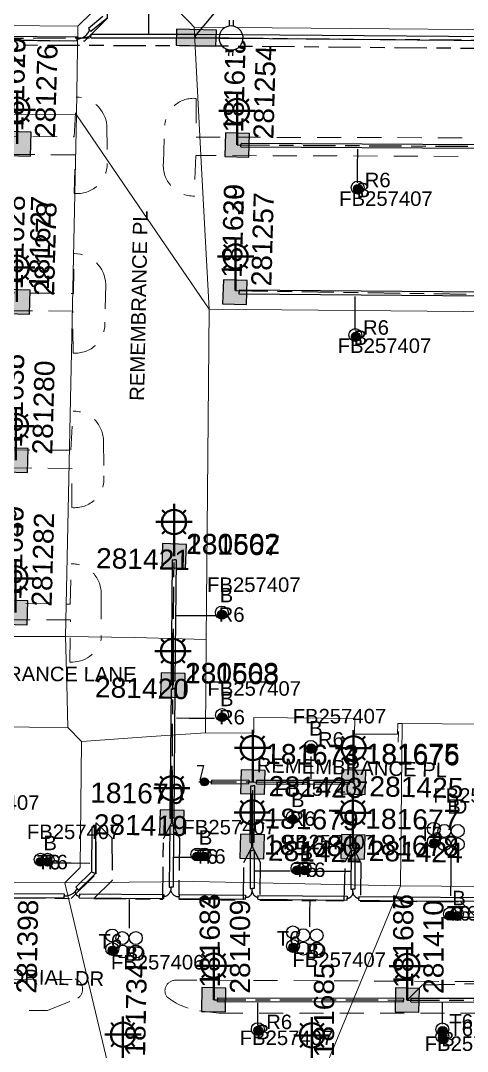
# Model space of a CAD drawing. Header units: metres. Extents: x 300268 to 302887, y 6172399 to 6173904.
# Drawn here: x 301386.6 to 301442, y 6173155.8 to 6173283.6 of the extents above; entities that cross this region are included whole.
import ezdxf
from ezdxf.enums import TextEntityAlignment as Align

# ---------------------------------------------------------------- set-up
doc = ezdxf.new("R2010")
doc.units = ezdxf.units.M
doc.linetypes.add('Cable Exist UG', pattern=[8.2, 4, -1.2, 1.8, -1.2])
doc.linetypes.add('Dash', pattern=[5, 3, -2])
doc.layers.get('0').update_dxf_attribs({"color": 6})
for name, color, linetype, lineweight in [('Cadastre Developer_SP_EXT', 9, 'Continuous', 5), ('Cadastre Land Parcels_SP_EXT', 9, 'Continuous', 5), ('Cadastre Roads_SP_EXT', 9, 'Continuous', 5)]:
    doc.layers.add(name, color=color, linetype=linetype, lineweight=lineweight)
for name, color, linetype in [('Duct_SP_EXT', 7, 'Continuous'), ('Equip_LV_EXT', 7, 'Continuous'), ('Equip_SL_EXT', 7, 'Continuous'), ('Equip_SP_SL_EXT', 7, 'Continuous'), ('Mains_HV_EXT', 7, 'Continuous'), ('Mains_LV_EXT', 7, 'Continuous'), ('Mains_SL_EXT', 7, 'Continuous'), ('SupportsUG_SP_LV_EXT', 7, 'Continuous'), ('SupportsUG_SP_LV_SL_EXT', 7, 'Continuous'), ('Trench_SP_EXT', 7, 'Continuous')]:
    doc.layers.add(name, color=color, linetype=linetype)
doc.styles.add('COLUMN_LABEL', font='arial.ttf')
doc.styles.add('iecARIAL', font='arial.ttf', dxfattribs={"height": 2})
doc.styles.add('POLE_LABEL', font='arial.ttf')
doc.styles.get("Standard").update_dxf_attribs({"font": 'arial.ttf'})

# ---------------------------------------------------------------- blocks, each defined once
blk = doc.blocks.new('COLUMN_EXT')
blk.add_hatch(color=256).paths.add_polyline_path([(-1.49, 1.48), (-1.49, -1.49), (1.48, -1.49), (1.48, 1.48)])
blk.add_lwpolyline([(-1.49, -1.49), (1.48, -1.49), (1.48, 1.48), (-1.49, 1.48)], close=True)
for tag, height, style, flags, p in [('ASSET_NUM', 2.5, 'COLUMN_LABEL', 8, (2, 2)), ('STRUCTURE_PLANT_NUMBER', 0.2, 'POLE_LABEL', 9, (1.81, 0.03)), ('STREET_CODE', 0.2, 'COLUMN_LABEL', 9, (1.81, -0.2))]:
    blk.add_attdef(tag, text='', height=height, dxfattribs=dict(style=style, flags=flags)).set_placement(p, align=Align.MIDDLE_LEFT)
at = {"flags": 9}
for tag, p in [('COLUMN_TYPE', (1.81, -0.4)), ('OWNED_BY', (1.81, -0.6)), ('STATE', (1.81, -0.8)), ('USAGE', (1.81, -1)), ('LEGEND', (1.81, -1.2)), ('STREETNAME', (1.81, -1.6)), ('SUBURB', (1.81, -1.8)), ('LOCATION', (1.81, -1.4)), ('NOTES', (1.81, -2))]:
    blk.add_attdef(tag, text='', height=0.2, dxfattribs=at).set_placement(p, align=Align.MIDDLE_LEFT)
at = {"flags": 1}
blk.add_attdef('Z', (1.81, -2.35), '', height=0.2, dxfattribs=at)
blk = doc.blocks.new('PILLAR_EXT')
blk.add_hatch(color=256).paths.add_polyline_path([(-2.475, 0.99), (-2.475, -0.99), (2.475, -0.99), (2.475, 0.99)])
blk.add_lwpolyline([(-2.475, -0.99), (2.475, -0.99), (2.475, 0.99), (-2.475, 0.99)], close=True)
at = {"style": 'iecARIAL', "flags": 8}
blk.add_attdef('ASSET_NUM', (1.5, 3.5), '', height=2.5, dxfattribs=at)
for tag, p, flags in [('OWNED_BY', (0, -0.2), 9), ('STATE', (0, -0.4), 9), ('SUPPORT_TYPE', (0, -0.6), 9), ('USAGE', (0, -0.8), 9), ('LEGEND', (0, -1), 9), ('LOCATION', (0, -1.2), 9), ('NOTES', (0, -1.4), 9), ('STREETNAME', (0, -1.8), 9), ('SUBURB', (0, -2), 1), ('PARENT', (0, -1.6), 9)]:
    blk.add_attdef(tag, p, '', height=0.2, dxfattribs=dict(flags=flags))
blk = doc.blocks.new('DUCT_EXT')
blk.add_circle((0, 0.8), 0.8)
at = {"flags": 1}
blk.add_attdef('Z', (0, 0), '', height=0.2, dxfattribs=at)
at = {"flags": 9}
for tag, p in [('DUCT_CODE', (0, 0)), ('XSECT_TYPE', (0, -0.2)), ('STATE', (0, -0.6)), ('FB_REFERENCE', (0, -0.4)), ('NOTES', (0, -0.8))]:
    blk.add_attdef(tag, text='', height=0.2, dxfattribs=at).set_placement(p, align=Align.MIDDLE_LEFT)
blk = doc.blocks.new('SL_LANTERN_EXT')
at = {"lineweight": 40}
for p, q in [((0, 1.97), (0, 6.47)), ((-1.46, 5.68), (-1.06, 5.28)), ((1.46, 5.68), (1.06, 5.28)), ((-2.25, 4.22), (2.25, 4.22)), ((-1.46, 2.76), (-1.06, 3.16)), ((0, 0), (0, 2.72)), ((1.46, 2.76), (1.06, 3.16))]:
    blk.add_line(p, q, dxfattribs=at)
blk.add_circle((0, 4.22), 1.5, dxfattribs=at)
at = {"style": 'iecARIAL', "flags": 8}
blk.add_attdef('ASSET_NUM', (1.5, 1.5), '', height=2.5, dxfattribs=at)
for tag, p, height, flags in [('CONSTRUCTED_VOLTAGE', (0.98, -0.65), 0.2, 9), ('CONTROL_TYPE', (0.98, -0.85), 0.2, 9), ('LANTERN_PURPOSE', (0.98, -1.05), 0.2, 9), ('LANTERN_TYPE', (0.98, -1.25), 0.2, 9), ('NO_PHASES', (0.98, -1.45), 0.2, 9), ('LNUMBER', (2.18, -3.25), 2.5, 8), ('OPERATING_VOLTAGE', (0.98, -1.65), 0.2, 9), ('ORIENTATION', (0.98, -1.85), 0.2, 9), ('OWNED_BY', (0.98, -2.05), 0.2, 9), ('STATE', (0.98, -2.25), 0.2, 9), ('USAGE', (0.98, -2.45), 0.2, 9), ('CEXIST', (0.98, -2.65), 0.2, 9), ('CNEW', (0.98, -2.85), 0.2, 9), ('CNUMBER', (0.98, -3.05), 0.2, 9), ('CREMOVE', (0.98, -3.25), 0.2, 9), ('CREPLACE', (0.98, -3.45), 0.2, 9), ('LKINGHEIGHT', (0.98, -3.65), 0.2, 9), ('LBRACKET', (0.98, -3.85), 0.2, 9), ('LBRACKETVOCAB', (0.98, -4.05), 0.2, 9), ('LCATEGORY', (0.98, -4.25), 0.2, 9), ('LCHARGE1', (0.98, -4.45), 0.2, 9), ('LCHARGE1PERCENT', (0.98, -4.65), 0.2, 9), ('LCHARGE2', (0.98, -4.85), 0.2, 9), ('LCHARGE2PERCENT', (0.98, -5.05), 0.2, 9), ('LCHARGE3', (0.98, -5.25), 0.2, 9), ('LCHARGE3PERCENT', (0.98, -5.45), 0.2, 9), ('LEXIST', (0.98, -5.65), 0.2, 9), ('LLAMP', (0.98, -5.85), 0.2, 9), ('LLAMPVOCAB', (0.98, -6.05), 0.2, 9), ('LMAST', (0.98, -6.25), 0.2, 9), ('LMASTVOCAB', (0.98, -6.45), 0.2, 9), ('LNEW', (0.98, -6.65), 0.2, 9), ('LANTNUMBER', (0.98, -6.85), 0.2, 9), ('LOUTREACH', (0.98, -7.25), 0.2, 9), ('LOUTREACHVOCAB', (0.98, -7.45), 0.2, 9), ('LRATECODE', (0.98, -7.65), 0.2, 9), ('LREMOVE', (0.98, -7.85), 0.2, 9), ('LREPLACE', (0.98, -8.05), 0.2, 9), ('LTYPE', (0.98, -8.25), 0.2, 9), ('LTYPEVOCAB', (0.98, -8.45), 0.2, 9), ('LEGEND', (0.98, -8.65), 0.2, 9), ('LOCATION', (0.98, -8.85), 0.2, 9), ('NOTES', (0.98, -9.05), 0.2, 9), ('STREETNAME', (0.98, -9.25), 0.2, 9), ('SUBURB', (0.98, -9.45), 0.2, 1)]:
    blk.add_attdef(tag, p, '', height=height, dxfattribs=dict(flags=flags))
blk = doc.blocks.new('LV_UG_LINKS_OPEN_EXT')
for p, q in [((-0.25, 1.47), (-0.25, 2.22)), ((0.25, 1.47), (0.25, 2.22)), ((-0.25, -1.47), (-0.25, -2.22)), ((0.25, -1.47), (0.25, -2.22))]:
    blk.add_line(p, q)
at = {"flags": 9}
for tag, p in [('ACTUAL_STATUS', (0, 0)), ('CONSTRUCTED_VOLTAGE', (0, -0.2)), ('OPERATING_VOLTAGE', (0, -0.6)), ('ORIENTATION', (0, -0.8)), ('STATE', (0, -1)), ('SWITCH_TYPE', (0, -1.2)), ('NO_PHASES', (0, -0.4)), ('USAGE', (0, -1.4)), ('NOTES', (0, -1.6))]:
    blk.add_attdef(tag, text='', height=0.2, dxfattribs=at).set_placement(p, align=Align.MIDDLE_LEFT)
at = {"flags": 1}
blk.add_attdef('Z', (0, 0), '', height=0.2, dxfattribs=at)
blk.add_wipeout([(-0.25, 1.47), (-0.43, 1.43), (-0.61, 1.36), (-0.77, 1.28), (-0.93, 1.17), (-1.07, 1.05), (-1.19, 0.9), (-1.29, 0.75), (-1.38, 0.58), (-1.44, 0.4), (-1.48, 0.22), (-1.49, 0.03), (-1.49, -0.16), (-1.45, -0.34), (-1.4, -0.52), (-1.32, -0.69), (-1.23, -0.85), (-1.11, -1), (-0.98, -1.13), (-0.83, -1.24), (-0.66, -1.34), (-0.49, -1.41), (-0.31, -1.46), (-0.13, -1.49), (0.06, -1.49), (0.25, -1.47), (0.43, -1.43), (0.61, -1.36), (0.77, -1.28), (0.93, -1.17), (1.07, -1.05), (1.19, -0.9), (1.29, -0.75), (1.38, -0.58), (1.44, -0.4), (1.48, -0.22), (1.49, -0.03), (1.49, 0.16), (1.45, 0.34), (1.4, 0.52), (1.32, 0.69), (1.23, 0.85), (1.11, 1), (0.98, 1.13), (0.83, 1.24), (0.66, 1.34), (0.49, 1.41), (0.31, 1.46), (0.13, 1.49), (-0.06, 1.49)])
blk.add_lwpolyline([(0, -1.49, 1), (0, 1.49, 1)], format="xyb", close=True)
blk = doc.blocks.new('CABLE_LARGE_EXT')
h = blk.add_hatch(color=256)
edge = h.paths.add_edge_path()
edge.add_arc((0, 0.55), 0.55, 0, 360)
blk.add_circle((0, 0.55), 0.55)
at = {"flags": 1}
blk.add_attdef('Z', (0, 0), '', height=0.2, dxfattribs=at)
at = {"flags": 9}
for tag, p in [('COND_CODE', (0, 0)), ('STATE', (0, -0.4)), ('XSECT_SIZE', (0, -0.6)), ('FB_REFERENCE', (0, -0.2)), ('NOTES', (0, -0.8))]:
    blk.add_attdef(tag, text='', height=0.2, dxfattribs=at).set_placement(p, align=Align.MIDDLE_LEFT)
blk = doc.blocks.new('CONNECTOR_NODE_EXT')
h = blk.add_hatch(color=256)
edge = h.paths.add_edge_path()
edge.add_arc((0, 0), 0.5, 0, 360)
blk.add_circle((0, 0), 0.5)
at = {"flags": 1}
blk.add_attdef('Z', (0, 0), '', height=0.2, dxfattribs=at)
at = {"flags": 9}
for tag, p in [('CONNECTOR_TYPE', (0, 0)), ('CONSTRUCTED_VOLTAGE', (0, -0.2)), ('OPERATING_VOLTAGE', (0, -0.6)), ('ORIENTATION', (0, -0.8)), ('SUBTYPE', (0, -1)), ('NO_PHASES', (0, -0.4)), ('USAGE', (0, -1.2)), ('NOTES', (0, -1.4))]:
    blk.add_attdef(tag, text='', height=0.2, dxfattribs=at).set_placement(p, align=Align.MIDDLE_LEFT)

msp = doc.modelspace()

# ---------------------------------------------------------------- linework, layer by layer
at = {"layer": 'Cadastre Developer_SP_EXT', "linetype": 'Dash'}
for points in [[(301333.06, 6173274.15), (301333.1, 6173269.6), (301393.21, 6173269.17), (301393.46, 6173274.1)], [(301408.34, 6173273.88), (301408.33, 6173269.13), (301486.08, 6173268.94), (301486.16, 6173273.55)], [(301397.25, 6173270.6), (301397.3, 6173265.86)], [(301404.28, 6173265.93), (301404.44, 6173270.61)], [(301393.22, 6173262.15), (301393.32, 6173266.94), (301332.91, 6173267.21), (301332.82, 6173262.35)], [(301485.97, 6173261.61), (301485.84, 6173266.6), (301408.29, 6173266.86), (301408.12, 6173261.83)], [(301337.91, 6173254.85), (301337.83, 6173250.15), (301393.12, 6173249.76), (301393.21, 6173254.69)], [(301397.12, 6173250.86), (301397.01, 6173246.19)], [(301393.08, 6173242.36), (301393.03, 6173247.57), (301339.71, 6173247.74), (301339.69, 6173242.59)], [(301344.59, 6173235.33), (301344.69, 6173230.64), (301392.81, 6173230.3), (301393.08, 6173235.15)], [(301396.84, 6173231.41), (301396.89, 6173227.14)], [(301392.9, 6173223.2), (301392.95, 6173228.04), (301347.13, 6173228.48), (301346.91, 6173223.35)], [(301352.15, 6173216.38), (301352.21, 6173211.74), (301392.71, 6173211.22), (301392.82, 6173216.23)], [(301396.56, 6173212.34), (301396.56, 6173206.83)], [(301392.69, 6173204.04), (301392.76, 6173209.29), (301355.27, 6173209.19), (301355.1, 6173204.34), (301352.96, 6173204.35)], [(301433.4, 6173194.12), (301433.43, 6173195.41)], [(301392.98, 6173164.67), (301320.71, 6173164.99)], [(301408.76, 6173160.79), (301411.15, 6173160.49), (301522.76, 6173160.49), (301522.77, 6173163.01), (301463.44, 6173164.33), (301405.9, 6173164.6)], [(301317.13, 6173161.15), (301322.61, 6173160.77), (301389.9, 6173160.82), (301393.67, 6173162.37)]]:
    msp.add_lwpolyline(points, dxfattribs=at)
for points in [[(301393.46, 6173274.1, -0.383917), (301397.25, 6173270.6)], [(301404.44, 6173270.61, -0.420797), (301408.36, 6173273.93)], [(301397.3, 6173265.86, -0.445826), (301393.22, 6173262.15)], [(301408.12, 6173261.83, -0.446499), (301404.28, 6173265.93)], [(301393.21, 6173254.69, -0.408065), (301397.12, 6173250.86)], [(301397.01, 6173246.19, -0.457803), (301393.08, 6173242.36)], [(301393.08, 6173235.15, -0.423669), (301396.84, 6173231.41)], [(301396.89, 6173227.14, -0.475053), (301392.9, 6173223.2)], [(301392.82, 6173216.23, -0.436497), (301396.56, 6173212.34)], [(301396.56, 6173206.83, -0.356426), (301392.69, 6173204.04)], [(301393.67, 6173162.37, 0.667066), (301393.2, 6173164.77)], [(301405.92, 6173164.58, 0.643388), (301404.71, 6173162.53)], [(301404.71, 6173162.53, 0.132923), (301408.76, 6173160.79)]]:
    msp.add_lwpolyline(points, format="xyb", dxfattribs=at)
at = {"layer": 'Cadastre Land Parcels_SP_EXT', "linetype": 'Continuous'}
for points in [[(301486.02, 6173282.7), (301486.99, 6173283.8), (301481.66, 6173321.23), (301475.68, 6173325.74), (301408.36, 6173316.16), (301406.64, 6173314.2), (301406.39, 6173284.51), (301407.5, 6173283.38), (301408.08, 6173282.79), (301485.51, 6173282.12), (301486.02, 6173282.7)], [(301395.39, 6173284.6), (301395.63, 6173312.32), (301393.65, 6173314.06), (301325.17, 6173304.33), (301323.05, 6173301.5), (301325.37, 6173285.21), (301327.32, 6173283.49), (301393.67, 6173282.91), (301395.39, 6173284.6)], [(301409.95, 6173247.78), (301409.59, 6173206.85), (301409.49, 6173195.28), (301415.48, 6173195.23), (301415.5, 6173197.18), (301428.01, 6173197.06), (301427.99, 6173195.11), (301433.33, 6173195.08), (301433.35, 6173196.42), (301433.89, 6173196.42), (301443.84, 6173196.33), (301443.88, 6173196.33), (301490.86, 6173195.92), (301490.86, 6173196.01), (301491.31, 6173247.07), (301478.26, 6173247.18), (301478.25, 6173248.58), (301473.05, 6173248.63), (301473.04, 6173247.23), (301409.95, 6173247.78)], [(301523.44, 6173180.03), (301523.43, 6173182.65), (301523.4, 6173185.28), (301523.37, 6173187.9), (301523.34, 6173190.52), (301443.83, 6173191.22), (301443.83, 6173191.3), (301443.88, 6173196.33), (301443.84, 6173196.33), (301433.89, 6173196.42), (301433.7, 6173176.31), (301479.54, 6173175.91), (301492.45, 6173175.8), (301518.96, 6173175.57), (301523.44, 6173180.03)], [(301393.97, 6173178.56), (301394.1, 6173194.2), (301392.42, 6173195.92), (301359.01, 6173196.21), (301357.12, 6173193.53), (301363.09, 6173176.92), (301392.05, 6173176.68), (301393.97, 6173178.56)]]:
    msp.add_lwpolyline(points, close=True, dxfattribs=at)
at = {"layer": 'Cadastre Roads_SP_EXT', "linetype": 'Continuous'}
for points in [[(301393.59, 6173277.4), (301393.67, 6173282.91), (301327.32, 6173283.49), (301327.94, 6173277.92), (301328.54, 6173272.48), (301393.51, 6173271.9), (301393.59, 6173277.4)], [(301488.44, 6173264.62), (301485.51, 6173282.12), (301408.08, 6173282.79), (301409.01, 6173265.29), (301409.95, 6173247.78), (301473.04, 6173247.23), (301473.05, 6173248.63), (301478.25, 6173248.58), (301478.26, 6173247.18), (301491.31, 6173247.07), (301488.44, 6173264.62)], [(301393.51, 6173271.9), (301328.54, 6173272.48), (301352.13, 6173207.23), (301392.13, 6173207.23), (301393.51, 6173271.9)], [(301409.95, 6173247.78), (301406.09, 6173253.44), (301401.2, 6173260.61), (301393.51, 6173271.9), (301392.13, 6173207.23), (301400.7, 6173207.1), (301409.59, 6173206.85), (301409.95, 6173247.78)], [(301392.28, 6173201.31), (301392.13, 6173207.23), (301352.13, 6173207.23), (301355.08, 6173202.51), (301359.01, 6173196.21), (301392.42, 6173195.92), (301392.28, 6173201.31)], [(301428.01, 6173197.06), (301415.5, 6173197.18), (301415.48, 6173195.23), (301409.49, 6173195.28), (301402.74, 6173194.81), (301394.1, 6173194.2), (301393.97, 6173178.56), (301392.05, 6173176.68), (301408.02, 6173176.83), (301433.7, 6173176.31), (301433.89, 6173196.42), (301433.35, 6173196.42), (301433.33, 6173195.08), (301427.99, 6173195.11), (301428.01, 6173197.06)], [(301395, 6173164.28), (301392.05, 6173176.68), (301363.09, 6173176.92), (301363.32, 6173164.41), (301363.55, 6173151.91), (301398.02, 6173151.61), (301395, 6173164.28)], [(301479.54, 6173175.91), (301433.7, 6173176.31), (301428.74, 6173164.3), (301423.4, 6173151.39), (301480.47, 6173150.9), (301479.54, 6173175.91)]]:
    msp.add_lwpolyline(points, close=True, dxfattribs=at)
at = {"layer": 'Duct_SP_EXT'}
for p, q in [((301396.78, 6173284.09), (301394.97, 6173282.59)), ((301397.26, 6173283.86), (301395.28, 6173282.22)), ((301327.55, 6173282.12), (301393.6, 6173281.55)), ((301394.97, 6173282.59), (301395.12, 6173282.4)), ((301395.28, 6173282.22), (301395.12, 6173282.4)), ((301327.55, 6173281.64), (301393.59, 6173281.07)), ((301393.6, 6173281.55), (301393.59, 6173281.31)), ((301393.59, 6173281.07), (301393.59, 6173281.31)), ((301395.27, 6173281.91), (301408.27, 6173281.92)), ((301395.27, 6173281.91), (301395.27, 6173281.67)), ((301395.27, 6173281.43), (301395.27, 6173281.67)), ((301395.27, 6173281.43), (301408.27, 6173281.44)), ((301408.26, 6173281.44), (301408.27, 6173281.68)), ((301408.27, 6173281.92), (301408.27, 6173281.68)), ((301408.27, 6173281.92), (301408.27, 6173281.68)), ((301408.27, 6173281.44), (301408.27, 6173281.68)), ((301413.91, 6173268.4), (301413.9, 6173268.16)), ((301413.9, 6173267.92), (301413.9, 6173268.16)), ((301413.91, 6173268.4), (301443.95, 6173268.23)), ((301413.9, 6173267.92), (301443.95, 6173267.75)), ((301443.95, 6173249.89), (301413.66, 6173250.15)), ((301413.66, 6173250.15), (301413.66, 6173249.91)), ((301413.66, 6173249.67), (301413.66, 6173249.91)), ((301443.95, 6173249.41), (301413.66, 6173249.67)), ((301405.36, 6173216.7), (301405.23, 6173201.68)), ((301405.36, 6173216.7), (301405.6, 6173216.7)), ((301405.84, 6173216.7), (301405.6, 6173216.7)), ((301405.84, 6173216.7), (301405.71, 6173201.67)), ((301405.23, 6173201.68), (301405.47, 6173201.68)), ((301405.71, 6173201.67), (301405.47, 6173201.68)), ((301405.22, 6173200.73), (301405.08, 6173184.7)), ((301405.22, 6173200.73), (301405.46, 6173200.73)), ((301405.7, 6173200.73), (301405.46, 6173200.73)), ((301405.7, 6173200.73), (301405.56, 6173184.7)), ((301414.88, 6173189.4), (301410.24, 6173189.37)), ((301410.24, 6173189.37), (301410.24, 6173189.13)), ((301410.24, 6173188.89), (301410.24, 6173189.13)), ((301414.88, 6173188.92), (301410.24, 6173188.89)), ((301414.88, 6173189.4), (301414.88, 6173189.16)), ((301414.88, 6173188.92), (301414.88, 6173189.16)), ((301415.83, 6173189.41), (301415.83, 6173189.17)), ((301415.83, 6173189.41), (301427.37, 6173189.39)), ((301415.83, 6173188.93), (301415.83, 6173189.17)), ((301415.83, 6173188.93), (301427.37, 6173188.91)), ((301427.37, 6173189.39), (301427.37, 6173189.15)), ((301427.37, 6173188.91), (301427.37, 6173189.15)), ((301415.06, 6173181.66), (301415.12, 6173188.7)), ((301415.12, 6173188.7), (301415.36, 6173188.7)), ((301415.6, 6173188.69), (301415.36, 6173188.7)), ((301415.54, 6173181.66), (301415.6, 6173188.69)), ((301405.07, 6173183.73), (301405.01, 6173176.12)), ((301405.07, 6173183.73), (301405.31, 6173183.72)), ((301405.08, 6173184.7), (301405.32, 6173184.7)), ((301405.55, 6173183.72), (301405.31, 6173183.72)), ((301405.56, 6173184.7), (301405.32, 6173184.7)), ((301405.55, 6173183.72), (301405.49, 6173176.12)), ((301395.39, 6173183.6), (301395.36, 6173178.02)), ((301395.39, 6173183.6), (301395.63, 6173183.6)), ((301395.87, 6173183.6), (301395.63, 6173183.6)), ((301395.87, 6173183.6), (301395.84, 6173177.82)), ((301415.06, 6173181.66), (301415.3, 6173181.66)), ((301415.54, 6173181.66), (301415.3, 6173181.66)), ((301415.05, 6173180.69), (301415.04, 6173175.95)), ((301415.05, 6173180.69), (301415.29, 6173180.69)), ((301415.53, 6173180.69), (301415.29, 6173180.69)), ((301415.53, 6173180.69), (301415.52, 6173175.95)), ((301427.55, 6173180.67), (301427.53, 6173175.88)), ((301427.55, 6173180.67), (301427.79, 6173180.67)), ((301428.03, 6173180.67), (301427.79, 6173180.67)), ((301428.03, 6173180.67), (301428.01, 6173175.88)), ((301395.36, 6173178.02), (301393.42, 6173176.12)), ((301395.84, 6173177.82), (301393.76, 6173175.77)), ((301395.36, 6173178.02), (301395.6, 6173177.92)), ((301395.84, 6173177.82), (301395.6, 6173177.92)), ((301393.42, 6173176.12), (301393.59, 6173175.94)), ((301405.01, 6173176.12), (301405.25, 6173176.12)), ((301405.49, 6173176.12), (301405.25, 6173176.12)), ((301374.77, 6173174.92), (301391.98, 6173174.81)), ((301374.78, 6173175.4), (301391.98, 6173175.29)), ((301391.98, 6173175.29), (301391.98, 6173175.05)), ((301391.98, 6173174.81), (301391.98, 6173175.05)), ((301393.76, 6173175.77), (301393.59, 6173175.94)), ((301393.84, 6173174.8), (301393.85, 6173175.04)), ((301393.84, 6173174.8), (301404.35, 6173174.73)), ((301393.85, 6173175.28), (301393.85, 6173175.04)), ((301393.85, 6173175.28), (301404.35, 6173175.21)), ((301404.35, 6173175.21), (301404.35, 6173174.97)), ((301404.35, 6173174.73), (301404.35, 6173174.97)), ((301406.24, 6173175.2), (301406.24, 6173174.96)), ((301406.24, 6173175.2), (301414.44, 6173175.12)), ((301406.24, 6173174.72), (301406.24, 6173174.96)), ((301406.24, 6173174.72), (301414.44, 6173174.64)), ((301414.44, 6173175.12), (301414.44, 6173174.88)), ((301414.44, 6173174.64), (301414.44, 6173174.88)), ((301415.04, 6173175.95), (301415.28, 6173175.95)), ((301415.52, 6173175.95), (301415.28, 6173175.95)), ((301416.01, 6173175.1), (301416.01, 6173174.86)), ((301416.01, 6173175.1), (301427.09, 6173175)), ((301416.01, 6173174.62), (301416.01, 6173174.86)), ((301427.08, 6173174.52), (301427.09, 6173174.76)), ((301427.09, 6173175), (301427.09, 6173174.76)), ((301427.53, 6173175.88), (301427.77, 6173175.88)), ((301428.01, 6173175.88), (301427.77, 6173175.88)), ((301428.52, 6173174.98), (301428.51, 6173174.74)), ((301428.51, 6173174.5), (301428.51, 6173174.74)), ((301428.52, 6173174.98), (301433.64, 6173174.93)), ((301433.63, 6173174.45), (301433.64, 6173174.69)), ((301433.63, 6173174.45), (301433.64, 6173174.69)), ((301433.64, 6173174.93), (301433.64, 6173174.93)), ((301433.64, 6173174.93), (301443.62, 6173174.85)), ((301433.64, 6173174.93), (301433.64, 6173174.69)), ((301433.64, 6173174.93), (301433.64, 6173174.69)), ((301416.01, 6173174.62), (301427.08, 6173174.52)), ((301428.51, 6173174.5), (301433.63, 6173174.45)), ((301433.63, 6173174.45), (301433.63, 6173174.45)), ((301433.63, 6173174.45), (301443.62, 6173174.37)), ((301410.98, 6173162.41), (301410.98, 6173162.17)), ((301410.98, 6173162.41), (301434.05, 6173162.37)), ((301410.98, 6173161.93), (301410.98, 6173162.17)), ((301410.98, 6173161.93), (301434.05, 6173161.89)), ((301434.05, 6173162.37), (301434.05, 6173162.13)), ((301434.05, 6173161.89), (301434.05, 6173162.13)), ((301434.99, 6173162.37), (301434.99, 6173162.13)), ((301434.99, 6173162.37), (301443.5, 6173162.36)), ((301434.99, 6173161.89), (301434.99, 6173162.13)), ((301434.99, 6173161.89), (301443.5, 6173161.88))]:
    msp.add_line(p, q, dxfattribs=at)
for points in [[(301402.44, 6173286.81), (301402.44, 6173284.19), (301402.42, 6173281.98)], [(301428.37, 6173263.46), (301428.37, 6173265.31), (301428.38, 6173267.66)], [(301428.05, 6173245.2), (301428.05, 6173247.03), (301428.07, 6173249.36)], [(301410.69, 6173209.77), (301407.9, 6173209.77), (301405.89, 6173209.79)], [(301410.63, 6173197.05), (301407.46, 6173197.05), (301405.89, 6173197.07)], [(301422.55, 6173192.32), (301422.55, 6173190.89), (301422.55, 6173189.56)], [(301408.45, 6173191.23), (301409.24, 6173191.23), (301408.78, 6173189.38)], [(301419.49, 6173184.43), (301417.76, 6173184.43), (301415.69, 6173184.45)], [(301407.67, 6173179.8), (301406.54, 6173179.8), (301405.6, 6173179.81)], [(301439.93, 6173180.19), (301439.93, 6173177.43), (301439.91, 6173175.05)], [(301390.74, 6173179.13), (301392.85, 6173179.13), (301395.17, 6173179.11)], [(301420.01, 6173178.11), (301415.68, 6173178.11)], [(301422.61, 6173178.09), (301427.43, 6173178.09)], [(301400.07, 6173171.03), (301400.07, 6173172.86), (301400.08, 6173174.61)], [(301422.46, 6173171.22), (301422.46, 6173173.01), (301422.48, 6173174.45)], [(301441.32, 6173172.42), (301443.96, 6173172.42)], [(301415.98, 6173158.97), (301415.98, 6173160.51), (301415.98, 6173161.8)], [(301438.88, 6173159.13), (301438.88, 6173160.82), (301438.88, 6173161.8)]]:
    msp.add_lwpolyline(points, dxfattribs=at)
at = {"layer": 'Mains_LV_EXT', "linetype": 'Cable Exist UG'}
msp.add_lwpolyline([(301330.72, 6173281.29), (301408.35, 6173281.47)], dxfattribs=at)
at = {"layer": 'Mains_SL_EXT', "linetype": 'Cable Exist UG'}
for points in [[(301322.71, 6173292.9), (301323.75, 6173285.57), (301323.89, 6173284.51), (301325.74, 6173282.98), (301326.25, 6173282.46), (301328.15, 6173282.41), (301328.79, 6173282.06), (301394.54, 6173281.06), (301397.33, 6173283.87), (301397.38, 6173291.06)], [(301413.42, 6173268.16), (301444.43, 6173267.99)], [(301413.23, 6173250.11), (301444.45, 6173249.64)], [(301405.46, 6173201.18), (301405.6, 6173217.19)], [(301405.32, 6173184.18), (301405.46, 6173201.18)], [(301409.36, 6173189.18), (301415.36, 6173189.17)], [(301415.29, 6173181.17), (301415.36, 6173189.17)], [(301415.36, 6173189.17), (301427.86, 6173189.14)], [(301374.03, 6173171.23), (301377.43, 6173174.86), (301392.84, 6173174.73), (301395.94, 6173177.76), (301395.94, 6173184.1)], [(301395.94, 6173184.1), (301397.87, 6173182.24), (301397.94, 6173176.96), (301395.63, 6173174.72), (301404.2, 6173174.63), (301404.28, 6173182.11), (301405.32, 6173184.18)], [(301405.32, 6173184.18), (301406.28, 6173182.19), (301406.18, 6173174.62), (301414.21, 6173174.55), (301414.27, 6173179.19), (301415.29, 6173181.17)], [(301415.29, 6173181.17), (301416.29, 6173179.21), (301416.24, 6173174.51), (301426.72, 6173174.46), (301426.83, 6173179.26), (301427.79, 6173181.14)], [(301427.79, 6173181.14), (301428.75, 6173179.15), (301428.7, 6173174.41), (301441.12, 6173174.33), (301444.36, 6173171.11)], [(301434.53, 6173162.13), (301436.41, 6173164.02), (301444.29, 6173164.2), (301444.36, 6173171.11)], [(301410.52, 6173162.17), (301434.53, 6173162.13)], [(301434.53, 6173162.13), (301459.54, 6173162.09)]]:
    msp.add_lwpolyline(points, dxfattribs=at)
at = {"layer": 'Trench_SP_EXT', "linetype": 'Cable Exist UG'}
for points in [[(301408.27, 6173281.68), (301413.23, 6173287.66)], [(301393.59, 6173281.31), (301395.27, 6173281.67)], [(301410.24, 6173189.13), (301408.68, 6173189.13)]]:
    msp.add_lwpolyline(points, dxfattribs=at)
for points in [[(301393.59, 6173281.31, 0.28672), (301395.12, 6173282.4)], [(301404.35, 6173174.97, 0.395947), (301405.25, 6173176.12)], [(301391.98, 6173175.05, 0.28668), (301393.59, 6173175.94)], [(301393.85, 6173175.04, -0.519768), (301393.36, 6173175.62)], [(301406.24, 6173174.96, -0.371459), (301405.2, 6173175.69)], [(301414.44, 6173174.88, 0.444189), (301415.28, 6173175.59)], [(301416.01, 6173174.86, -0.418941), (301415.28, 6173175.95)], [(301427.09, 6173174.76, 0.5206), (301427.75, 6173175.75)], [(301428.51, 6173174.74, -0.430747), (301427.77, 6173175.88)]]:
    msp.add_lwpolyline(points, format="xyb", dxfattribs=at)

# ---------------------------------------------------------------- block references
at = {"layer": 'Duct_SP_EXT'}
for name, p in [('DUCT_EXT', (301428.38, 6173262.08)), ('CABLE_LARGE_EXT', (301428.42, 6173262.17)), ('DUCT_EXT', (301428.08, 6173243.79)), ('CABLE_LARGE_EXT', (301428.14, 6173243.86)), ('DUCT_EXT', (301411.53, 6173209.38)), ('CABLE_LARGE_EXT', (301411.54, 6173209.37)), ('DUCT_EXT', (301411.55, 6173196.67)), ('CABLE_LARGE_EXT', (301411.56, 6173196.66)), ('DUCT_EXT', (301422.56, 6173192.72)), ('CABLE_LARGE_EXT', (301422.6, 6173192.8)), ('DUCT_EXT', (301420.33, 6173184)), ('CABLE_LARGE_EXT', (301420.34, 6173184)), ('DUCT_EXT', (301437.82, 6173182.56)), ('DUCT_EXT', (301439.12, 6173182.3)), ('DUCT_EXT', (301440.79, 6173182.3)), ('DUCT_EXT', (301437.82, 6173180.97)), ('CABLE_LARGE_EXT', (301437.88, 6173181.04)), ('DUCT_EXT', (301439.12, 6173180.65)), ('DUCT_EXT', (301440.79, 6173180.64)), ('DUCT_EXT', (301389.05, 6173178.74)), ('CABLE_LARGE_EXT', (301389.05, 6173178.72)), ('DUCT_EXT', (301389.92, 6173178.73)), ('CABLE_LARGE_EXT', (301389.92, 6173178.72)), ('DUCT_EXT', (301408.48, 6173179.38)), ('CABLE_LARGE_EXT', (301408.48, 6173179.38)), ('DUCT_EXT', (301409.34, 6173179.38)), ('CABLE_LARGE_EXT', (301409.34, 6173179.38)), ('DUCT_EXT', (301420.91, 6173177.66)), ('CABLE_LARGE_EXT', (301420.9, 6173177.67)), ('DUCT_EXT', (301421.79, 6173177.67)), ('CABLE_LARGE_EXT', (301421.8, 6173177.67)), ('DUCT_EXT', (301439.83, 6173172.02)), ('DUCT_EXT', (301440.7, 6173172)), ('CABLE_LARGE_EXT', (301439.83, 6173172.04)), ('CABLE_LARGE_EXT', (301440.71, 6173172.01)), ('DUCT_EXT', (301397.93, 6173169.33)), ('DUCT_EXT', (301420.35, 6173169.72)), ('DUCT_EXT', (301421.63, 6173169.36)), ('DUCT_EXT', (301423.29, 6173169.35)), ('DUCT_EXT', (301399.18, 6173169.01)), ('DUCT_EXT', (301400.85, 6173169.01)), ('DUCT_EXT', (301420.35, 6173168.03)), ('DUCT_EXT', (301397.93, 6173167.66)), ('CABLE_LARGE_EXT', (301397.98, 6173167.73)), ('DUCT_EXT', (301399.19, 6173167.35)), ('DUCT_EXT', (301400.85, 6173167.35)), ('CABLE_LARGE_EXT', (301420.39, 6173168.1)), ('DUCT_EXT', (301421.62, 6173167.71)), ('DUCT_EXT', (301423.29, 6173167.71)), ('DUCT_EXT', (301415.99, 6173157.72)), ('CABLE_LARGE_EXT', (301416.04, 6173157.8)), ('DUCT_EXT', (301438.87, 6173157.69)), ('DUCT_EXT', (301438.87, 6173156.84)), ('CABLE_LARGE_EXT', (301438.92, 6173157.76)), ('CABLE_LARGE_EXT', (301438.94, 6173156.91))]:
    msp.add_blockref(name, p, dxfattribs=at)
at = {"layer": 'Equip_SL_EXT'}
msp.add_blockref('CONNECTOR_NODE_EXT', (301409.36, 6173189.18), dxfattribs=at)
at = {"layer": 'Equip_SP_SL_EXT'}
ref = msp.add_blockref('SL_LANTERN_EXT', (301386.15, 6173268.31), dxfattribs=at)
ref.add_attrib('ASSET_NUM', '181620', dxfattribs={"layer": '0', "height": 2.5, "rotation": 88.5834, "style": 'iecARIAL'}).set_placement((301387.65, 6173269.81), align=Align.BOTTOM_LEFT)
ref = msp.add_blockref('SL_LANTERN_EXT', (301386.15, 6173268.31), dxfattribs=at)
ref.add_attrib('ASSET_NUM', '181619', dxfattribs={"layer": '0', "height": 2.5, "rotation": 88.5834, "style": 'iecARIAL'}).set_placement((301387.65, 6173269.81), align=Align.BOTTOM_LEFT)
ref = msp.add_blockref('SL_LANTERN_EXT', (301413.42, 6173268.16), dxfattribs=at)
ref.add_attrib('ASSET_NUM', '181617', dxfattribs={"layer": '0', "height": 2.5, "rotation": 88.4023, "style": 'iecARIAL'}).set_placement((301414.92, 6173269.66), align=Align.BOTTOM_LEFT)
ref = msp.add_blockref('SL_LANTERN_EXT', (301413.42, 6173268.16), dxfattribs=at)
ref.add_attrib('ASSET_NUM', '181618', dxfattribs={"layer": '0', "height": 2.5, "rotation": 88.4023, "style": 'iecARIAL'}).set_placement((301414.92, 6173269.66), align=Align.BOTTOM_LEFT)
ref = msp.add_blockref('SL_LANTERN_EXT', (301413.23, 6173250.11), dxfattribs=at)
ref.add_attrib('ASSET_NUM', '181630', dxfattribs={"layer": '0', "height": 2.5, "rotation": 88.4023, "style": 'iecARIAL'}).set_placement((301414.73, 6173251.61), align=Align.BOTTOM_LEFT)
ref = msp.add_blockref('SL_LANTERN_EXT', (301413.23, 6173250.11), dxfattribs=at)
ref.add_attrib('ASSET_NUM', '181629', dxfattribs={"layer": '0', "height": 2.5, "rotation": 88.4023, "style": 'iecARIAL'}).set_placement((301414.73, 6173251.61), align=Align.BOTTOM_LEFT)
ref = msp.add_blockref('SL_LANTERN_EXT', (301386.08, 6173248.73), dxfattribs=at)
ref.add_attrib('ASSET_NUM', '181628', dxfattribs={"layer": '0', "height": 2.5, "rotation": 88.5834, "style": 'iecARIAL'}).set_placement((301387.58, 6173250.23), align=Align.BOTTOM_LEFT)
ref = msp.add_blockref('SL_LANTERN_EXT', (301386.08, 6173248.73), dxfattribs=at)
ref.add_attrib('ASSET_NUM', '181627', dxfattribs={"layer": '0', "height": 2.5, "rotation": 88.5834, "style": 'iecARIAL'}).set_placement((301387.58, 6173250.23), align=Align.TOP_LEFT)
ref = msp.add_blockref('SL_LANTERN_EXT', (301385.99, 6173229.07), dxfattribs=at)
ref.add_attrib('ASSET_NUM', '181635', dxfattribs={"layer": '0', "height": 2.5, "rotation": 88.5834, "style": 'iecARIAL'}).set_placement((301387.49, 6173230.57), align=Align.BOTTOM_LEFT)
ref = msp.add_blockref('SL_LANTERN_EXT', (301385.99, 6173229.07), dxfattribs=at)
ref.add_attrib('ASSET_NUM', '181636', dxfattribs={"layer": '0', "height": 2.5, "rotation": 88.5834, "style": 'iecARIAL'}).set_placement((301387.49, 6173230.57), align=Align.BOTTOM_LEFT)
ref = msp.add_blockref('SL_LANTERN_EXT', (301385.91, 6173210.2), dxfattribs=at)
ref.add_attrib('ASSET_NUM', '181640', dxfattribs={"layer": '0', "height": 2.5, "rotation": 88.5834, "style": 'iecARIAL'}).set_placement((301387.41, 6173211.7), align=Align.BOTTOM_LEFT)
ref = msp.add_blockref('SL_LANTERN_EXT', (301385.91, 6173210.2), dxfattribs=at)
ref.add_attrib('ASSET_NUM', '181639', dxfattribs={"layer": '0', "height": 2.5, "rotation": 88.5834, "style": 'iecARIAL'}).set_placement((301387.41, 6173211.7), align=Align.BOTTOM_LEFT)
ref = msp.add_blockref('SL_LANTERN_EXT', (301405.6, 6173217.19), dxfattribs=at)
ref.add_attrib('ASSET_NUM', '181667', dxfattribs={"layer": '0', "height": 2.5, "rotation": 359.0911, "style": 'iecARIAL'}).set_placement((301407.1, 6173218.69), align=Align.MIDDLE_LEFT)
ref = msp.add_blockref('SL_LANTERN_EXT', (301405.6, 6173217.19), dxfattribs=at)
ref.add_attrib('ASSET_NUM', '230502', dxfattribs={"layer": '0', "height": 2.5, "style": 'iecARIAL'}).set_placement((301407.1, 6173218.69), align=Align.MIDDLE_LEFT)
ref = msp.add_blockref('SL_LANTERN_EXT', (301405.46, 6173201.18), dxfattribs=at)
ref.add_attrib('ASSET_NUM', '181668', dxfattribs={"layer": '0', "height": 2.5, "rotation": 359.0911, "style": 'iecARIAL'}).set_placement((301406.96, 6173202.68), align=Align.MIDDLE_LEFT)
ref = msp.add_blockref('SL_LANTERN_EXT', (301405.46, 6173201.18), dxfattribs=at)
ref.add_attrib('ASSET_NUM', '230503', dxfattribs={"layer": '0', "height": 2.5, "style": 'iecARIAL'}).set_placement((301406.96, 6173202.68), align=Align.MIDDLE_LEFT)
ref = msp.add_blockref('SL_LANTERN_EXT', (301415.36, 6173189.17), dxfattribs=at)
ref.add_attrib('ASSET_NUM', '181673', dxfattribs={"layer": '0', "height": 2.5, "rotation": 359.0911, "style": 'iecARIAL'}).set_placement((301416.86, 6173190.67), align=Align.BOTTOM_LEFT)
ref = msp.add_blockref('SL_LANTERN_EXT', (301415.36, 6173189.17), dxfattribs=at)
ref.add_attrib('ASSET_NUM', '181674', dxfattribs={"layer": '0', "height": 2.5, "rotation": 358.7688, "style": 'iecARIAL'}).set_placement((301416.86, 6173190.67), align=Align.BOTTOM_LEFT)
ref = msp.add_blockref('SL_LANTERN_EXT', (301427.86, 6173189.14), dxfattribs=at)
ref.add_attrib('ASSET_NUM', '181675', dxfattribs={"layer": '0', "height": 2.5, "style": 'iecARIAL'}).set_placement((301429.36, 6173190.65), align=Align.BOTTOM_LEFT)
ref = msp.add_blockref('SL_LANTERN_EXT', (301427.86, 6173189.14), dxfattribs=at)
ref.add_attrib('ASSET_NUM', '181676', dxfattribs={"layer": '0', "height": 2.5, "rotation": 359.0911, "style": 'iecARIAL'}).set_placement((301429.36, 6173190.65), align=Align.BOTTOM_LEFT)
ref = msp.add_blockref('SL_LANTERN_EXT', (301405.32, 6173184.18), dxfattribs=at)
ref.add_attrib('ASSET_NUM', '181670', dxfattribs={"layer": '0', "height": 2.5, "rotation": 359.0911, "style": 'iecARIAL'}).set_placement((301406.82, 6173185.68), align=Align.BOTTOM_RIGHT)
ref = msp.add_blockref('SL_LANTERN_EXT', (301415.29, 6173181.17), dxfattribs=at)
ref.add_attrib('ASSET_NUM', '181679', dxfattribs={"layer": '0', "height": 2.5, "rotation": 358.7688, "style": 'iecARIAL'}).set_placement((301416.79, 6173182.67), align=Align.BOTTOM_LEFT)
ref = msp.add_blockref('SL_LANTERN_EXT', (301415.29, 6173181.17), dxfattribs=at)
ref.add_attrib('ASSET_NUM', '181680', dxfattribs={"layer": '0', "height": 2.5, "rotation": 358.7688, "style": 'iecARIAL'}).set_placement((301416.79, 6173182.67), align=Align.TOP_LEFT)
ref = msp.add_blockref('SL_LANTERN_EXT', (301427.79, 6173181.14), dxfattribs=at)
ref.add_attrib('ASSET_NUM', '181677', dxfattribs={"layer": '0', "height": 2.5, "rotation": 359.0911, "style": 'iecARIAL'}).set_placement((301429.29, 6173182.64), align=Align.BOTTOM_LEFT)
ref = msp.add_blockref('SL_LANTERN_EXT', (301427.79, 6173181.14), dxfattribs=at)
ref.add_attrib('ASSET_NUM', '181678', dxfattribs={"layer": '0', "height": 2.5, "rotation": 359.0911, "style": 'iecARIAL'}).set_placement((301429.29, 6173182.64), align=Align.TOP_LEFT)
ref = msp.add_blockref('SL_LANTERN_EXT', (301410.52, 6173162.17), dxfattribs=at)
ref.add_attrib('ASSET_NUM', '181684', dxfattribs={"layer": '0', "height": 2.5, "rotation": 90.0362, "style": 'iecARIAL'}).set_placement((301412.03, 6173163.67), align=Align.BOTTOM_LEFT)
ref = msp.add_blockref('SL_LANTERN_EXT', (301410.52, 6173162.17), dxfattribs=at)
ref.add_attrib('ASSET_NUM', '181683', dxfattribs={"layer": '0', "height": 2.5, "rotation": 90.0362, "style": 'iecARIAL'}).set_placement((301412.03, 6173163.67), align=Align.BOTTOM_LEFT)
ref = msp.add_blockref('SL_LANTERN_EXT', (301434.53, 6173162.13), dxfattribs=at)
ref.add_attrib('ASSET_NUM', '181686', dxfattribs={"layer": '0', "height": 2.5, "rotation": 90.0362, "style": 'iecARIAL'}).set_placement((301436.03, 6173163.63), align=Align.BOTTOM_LEFT)
ref = msp.add_blockref('SL_LANTERN_EXT', (301434.53, 6173162.13), dxfattribs=at)
ref.add_attrib('ASSET_NUM', '181687', dxfattribs={"layer": '0', "height": 2.5, "rotation": 90.0362, "style": 'iecARIAL'}).set_placement((301436.03, 6173163.63), align=Align.BOTTOM_LEFT)
ref = msp.add_blockref('SL_LANTERN_EXT', (301399.25, 6173153.62), dxfattribs=at)
ref.add_attrib('ASSET_NUM', '181734', dxfattribs={"layer": '0', "height": 2.5, "rotation": 88.805, "style": 'iecARIAL'}).set_placement((301400.75, 6173155.12), align=Align.MIDDLE_LEFT)
ref = msp.add_blockref('SL_LANTERN_EXT', (301422.7, 6173153.53), dxfattribs=at)
ref.add_attrib('ASSET_NUM', '181685', dxfattribs={"layer": '0', "height": 2.5, "rotation": 90.0362, "style": 'iecARIAL'}).set_placement((301424.2, 6173155.03), align=Align.MIDDLE_LEFT)
at = {"layer": 'SupportsUG_SP_LV_EXT'}
ref = msp.add_blockref('PILLAR_EXT', (301408.35, 6173281.47), dxfattribs=dict(at, rotation=178.2932926207156))
ref.add_attrib('ASSET_NUM', '86081', dxfattribs={"layer": '0', "height": 2.5, "rotation": 88.5834, "style": 'iecARIAL'}).set_placement((301409.85, 6173284.97), align=Align.TOP_LEFT)
at = {"layer": 'SupportsUG_SP_LV_SL_EXT'}
ref = msp.add_blockref('COLUMN_EXT', (301386.33, 6173268.31), dxfattribs=dict(at, rotation=88.4025676675522))
ref.add_attrib('ASSET_NUM', '281276', dxfattribs={"layer": '0', "height": 2.5, "rotation": 88.4023, "style": 'COLUMN_LABEL'}).set_placement((301388.33, 6173269.06), align=Align.TOP_LEFT)
ref = msp.add_blockref('COLUMN_EXT', (301413.42, 6173268.16), dxfattribs=dict(at, rotation=88.4025676675522))
ref.add_attrib('ASSET_NUM', '281254', dxfattribs={"layer": '0', "height": 2.5, "rotation": 88.4023, "style": 'COLUMN_LABEL'}).set_placement((301415.42, 6173268.91), align=Align.TOP_LEFT)
ref = msp.add_blockref('COLUMN_EXT', (301413.16, 6173249.92), dxfattribs=dict(at, rotation=358.3660425976732))
ref.add_attrib('ASSET_NUM', '281257', dxfattribs={"layer": '0', "height": 2.5, "rotation": 88.4023, "style": 'COLUMN_LABEL'}).set_placement((301415.16, 6173250.67), align=Align.TOP_LEFT)
ref = msp.add_blockref('COLUMN_EXT', (301386.21, 6173248.73), dxfattribs=dict(at, rotation=88.4025676675522))
ref.add_attrib('ASSET_NUM', '281278', dxfattribs={"layer": '0', "height": 2.5, "rotation": 88.4023, "style": 'COLUMN_LABEL'}).set_placement((301388.21, 6173249.48), align=Align.TOP_LEFT)
ref = msp.add_blockref('COLUMN_EXT', (301385.99, 6173229.07), dxfattribs=dict(at, rotation=88.4025676675522))
ref.add_attrib('ASSET_NUM', '281280', dxfattribs={"layer": '0', "height": 2.5, "rotation": 88.4023, "style": 'COLUMN_LABEL'}).set_placement((301387.99, 6173229.82), align=Align.TOP_LEFT)
ref = msp.add_blockref('COLUMN_EXT', (301385.91, 6173210.2), dxfattribs=dict(at, rotation=88.4025676675522))
ref.add_attrib('ASSET_NUM', '281282', dxfattribs={"layer": '0', "height": 2.5, "rotation": 88.4023, "style": 'COLUMN_LABEL'}).set_placement((301387.91, 6173210.95), align=Align.TOP_LEFT)
ref = msp.add_blockref('COLUMN_EXT', (301405.6, 6173217.19), dxfattribs=dict(at, rotation=268.329787636469))
ref.add_attrib('ASSET_NUM', '281421', dxfattribs={"layer": '0', "height": 2.5, "rotation": 358.7688, "style": 'COLUMN_LABEL'}).set_placement((301407.6, 6173217.94), align=Align.TOP_RIGHT)
ref = msp.add_blockref('COLUMN_EXT', (301405.46, 6173201.18), dxfattribs=dict(at, rotation=268.329787636469))
ref.add_attrib('ASSET_NUM', '281420', dxfattribs={"layer": '0', "height": 2.5, "rotation": 358.7688, "style": 'COLUMN_LABEL'}).set_placement((301407.47, 6173201.93), align=Align.TOP_RIGHT)
ref = msp.add_blockref('COLUMN_EXT', (301415.36, 6173189.17), dxfattribs=dict(at, rotation=88.4025676675522))
ref.add_attrib('ASSET_NUM', '281423', dxfattribs={"layer": '0', "height": 2.5, "rotation": 358.7688, "style": 'COLUMN_LABEL'}).set_placement((301417.36, 6173189.92), align=Align.TOP_LEFT)
ref = msp.add_blockref('COLUMN_EXT', (301427.86, 6173189.14), dxfattribs=dict(at, rotation=88.4025676675522))
ref.add_attrib('ASSET_NUM', '281425', dxfattribs={"layer": '0', "height": 2.5, "rotation": 358.7688, "style": 'COLUMN_LABEL'}).set_placement((301429.86, 6173189.9), align=Align.TOP_LEFT)
ref = msp.add_blockref('COLUMN_EXT', (301405.32, 6173184.18), dxfattribs=dict(at, rotation=268.329787636469))
ref.add_attrib('ASSET_NUM', '281419', dxfattribs={"layer": '0', "height": 2.5, "rotation": 358.7688, "style": 'COLUMN_LABEL'}).set_placement((301407.32, 6173184.93), align=Align.TOP_RIGHT)
ref = msp.add_blockref('COLUMN_EXT', (301415.29, 6173181.17), dxfattribs=dict(at, rotation=88.4025676675522))
ref.add_attrib('ASSET_NUM', '281422', dxfattribs={"layer": '0', "height": 2.5, "rotation": 358.7688, "style": 'COLUMN_LABEL'}).set_placement((301417.29, 6173181.92), align=Align.TOP_LEFT)
ref = msp.add_blockref('COLUMN_EXT', (301427.79, 6173181.14), dxfattribs=dict(at, rotation=88.4025676675522))
ref.add_attrib('ASSET_NUM', '281424', dxfattribs={"layer": '0', "height": 2.5, "rotation": 358.7688, "style": 'COLUMN_LABEL'}).set_placement((301429.79, 6173181.89), align=Align.TOP_LEFT)
ref = msp.add_blockref('COLUMN_EXT', (301384.02, 6173162.21), dxfattribs=dict(at, rotation=178.6963547456866))
ref.add_attrib('ASSET_NUM', '281398', dxfattribs={"layer": '0', "height": 2.5, "rotation": 88.805, "style": 'COLUMN_LABEL'}).set_placement((301386.02, 6173162.96), align=Align.TOP_LEFT)
ref = msp.add_blockref('COLUMN_EXT', (301410.52, 6173162.17), dxfattribs=dict(at, rotation=358.7688046439457))
ref.add_attrib('ASSET_NUM', '281409', dxfattribs={"layer": '0', "height": 2.5, "rotation": 90.0362, "style": 'COLUMN_LABEL'}).set_placement((301412.53, 6173162.92), align=Align.TOP_LEFT)
ref = msp.add_blockref('COLUMN_EXT', (301434.53, 6173162.13), dxfattribs=dict(at, rotation=358.7688046439457))
ref.add_attrib('ASSET_NUM', '281410', dxfattribs={"layer": '0', "height": 2.5, "rotation": 90.0362, "style": 'COLUMN_LABEL'}).set_placement((301436.53, 6173162.88), align=Align.TOP_LEFT)

# ---------------------------------------------------------------- texts
at = {"layer": 'Cadastre Roads_SP_EXT'}
for s, rotation, p in [('REMEMBRANCE PL', 88.9029, (301401.88, 6173236.42)), ('REMEMBRANCE LANE', 359.734, (301373.84, 6173201.74)), ('REMEMBRANCE PL', 358.4975, (301415.83, 6173190.37)), ('MEMORIAL DR', 358.5693, (301379.17, 6173164.3))]:
    msp.add_text(s, height=1.8, rotation=rotation, dxfattribs=at).set_placement(p)
at = {"layer": 'Duct_SP_EXT'}
for s, p in [('R6', (301429.25, 6173262.92)), ('B', (301428.24, 6173261.67)), ('FB257407', (301426.08, 6173260.61)), ('R6', (301429.04, 6173244.63)), ('B', (301427.88, 6173243.36)), ('FB257407', (301425.9, 6173242.37)), ('FB257407', (301409.69, 6173212.73)), ('B', (301411.25, 6173211.44)), ('R6', (301411.13, 6173209.03)), ('FB257407', (301409.74, 6173199.87)), ('B', (301411.3, 6173198.57)), ('R6', (301411.17, 6173196.31)), ('FB257407', (301420.31, 6173196.43)), ('B', (301422.35, 6173194.92)), ('R6', (301423.45, 6173193.56)), ('FB257407', (301418.06, 6173187.44)), ('FB257407', (301377.3, 6173185.72)), ('B', (301420.11, 6173186.05)), ('FB257407', (301437.75, 6173186.6)), ('B', (301439.48, 6173185.23)), ('D', (301440.17, 6173185.23)), ('R6', (301419.93, 6173183.73)), ('FB257407', (301387.34, 6173182.09)), ('FB257407', (301406.64, 6173182.67)), ('T6', (301435.98, 6173181.8)), ('B', (301389.39, 6173180.71)), ('B', (301408.67, 6173181.39)), ('FB257407', (301419.06, 6173180.81)), ('B', (301421.16, 6173179.54)), ('T6', (301388.58, 6173178.32)), ('T6', (301389.49, 6173178.34)), ('T6', (301408.11, 6173179.03)), ('T6', (301409.06, 6173179.05)), ('T6', (301420.44, 6173177.39)), ('T6', (301421.44, 6173177.39)), ('B', (301440.11, 6173173.88)), ('T6', (301439.44, 6173171.98)), ('T6', (301440.36, 6173171.99)), ('T6', (301396.22, 6173168.5)), ('T6', (301418.34, 6173168.88)), ('B', (301399.47, 6173167)), ('D', (301400.24, 6173167)), ('B', (301421.93, 6173167.32)), ('D', (301422.68, 6173167.35)), ('FB257406', (301397.76, 6173165.92)), ('FB257407', (301420.28, 6173166.23)), ('R6', (301417.03, 6173158.52)), ('T6', (301439.75, 6173158.58)), ('T6', (301439.75, 6173157.66)), ('FB257407', (301413.74, 6173156.55)), ('B', (301415.78, 6173157.27)), ('B', (301438.74, 6173156.4)), ('FB257407', (301436.69, 6173155.82))]:
    msp.add_text(s, height=1.8, dxfattribs=at).set_placement(p)

# ---------------------------------------------------------------- next in the draw order: block references
at = {"layer": 'Equip_LV_EXT', "rotation": 358.3657426304798}
msp.add_blockref('LV_UG_LINKS_OPEN_EXT', (301412.67, 6173281.43), dxfattribs=at)

# ---------------------------------------------------------------- next in the draw order: linework, layer by layer
at = {"layer": 'Duct_SP_EXT'}
for p, q in [((301408.26, 6173281.44), (301485.36, 6173280.79)), ((301408.27, 6173281.92), (301485.36, 6173281.27))]:
    msp.add_line(p, q, dxfattribs=at)
at = {"layer": 'Mains_HV_EXT', "linetype": 'Cable Exist UG'}
msp.add_lwpolyline([(301318.56, 6173280.48), (301324.28, 6173280.82), (301408.34, 6173280.47), (301485.11, 6173279.8), (301495.11, 6173279.43), (301496.52, 6173251.12), (301478.1, 6173251.13)], dxfattribs=at)
at = {"layer": 'Mains_LV_EXT', "linetype": 'Cable Exist UG'}
for points in [[(301408.43, 6173281.47), (301412.67, 6173281.43)], [(301412.67, 6173281.43), (301485.31, 6173280.8)]]:
    msp.add_lwpolyline(points, dxfattribs=at)

doc.saveas('drawing.dxf')
